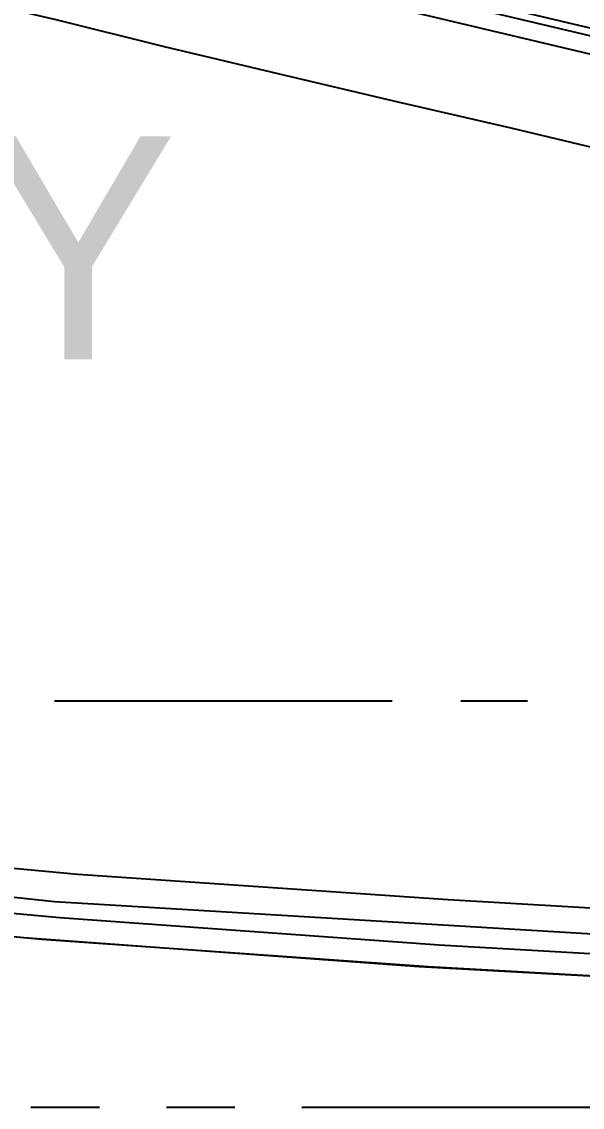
# Model space of a CAD drawing. Header units: feet. Extents: x -84 to 198, y -22 to 181.
# Drawn here: x 54.64 to 58.78, y 6.76 to 14.78 of the extents above; entities that cross this region are included whole.
import ezdxf
from ezdxf.enums import TextEntityAlignment as Align

# ---------------------------------------------------------------- set-up
doc = ezdxf.new("R2010")
doc.units = ezdxf.units.FT
for name, color, linetype in [('A-AREA-UNIDAD', 30, 'CONTINUOUS'), ('A-LINEA', 7, 'CONTINUOUS'), ('A-TEXTO-PDF', 3, 'CONTINUOUS')]:
    doc.layers.add(name, color=color, linetype=linetype)

msp = doc.modelspace()

# ---------------------------------------------------------------- linework, layer by layer
at = {"layer": 'A-AREA-UNIDAD'}
msp.add_lwpolyline([(46.208, 30.72), (45.088, 25.6889), (44.88, 25.44), (46.16, 25.0489), (45.632, 22.8089), (45.36, 22.2756), (44.128, 22.56), (44.128, 21.6), (43.68, 20.16), (43.648, 19.3244), (43.36, 19.2889), (42.72, 16.0356), (41.952, 13.4044), (41.952, 12.7644), (41.312, 12.7289), (41.44, 11.0044), (41.2, 10.0444), (46.752, 9.1556), (54.88, 8.2844), (61.68, 7.8756), (67.328, 7.8756)], dxfattribs=at)
at = {"layer": 'A-LINEA'}
for p, q in [((60.76, 14.2178), (55.0667, 15.5644)), ((60.7333, 14.0844), (54.9067, 15.4711)), ((54.88, 9.7644), (57.3733, 9.7644)), ((57.88, 9.7644), (58.3733, 9.7644)), ((54.7067, 6.7644), (55.2133, 6.7644)), ((55.7067, 6.7644), (56.2133, 6.7644)), ((56.7067, 6.7644), (59.2133, 6.7644))]:
    msp.add_line(p, q, dxfattribs=at)
for points in [[(70.7867, 18.2311), (69.1733, 11.4044), (68.08, 11.6711), (67, 11.9244), (65.9467, 12.1644), (64.92, 12.4178), (63.9067, 12.6578), (62.9067, 12.8844), (61.9333, 13.1244), (60.9867, 13.3378), (60.0533, 13.5644), (59.1467, 13.7778), (58.2533, 13.9911), (57.3867, 14.1911), (56.5333, 14.3911), (55.6933, 14.5911), (54.8933, 14.7911), (54.0933, 14.9778)], [(60.7733, 14.2578), (60.7733, 14.2711), (55.1333, 15.6044)], [(37.24, 10.4711), (40.12, 9.9244), (43.0133, 9.4311), (45.9067, 9.0044), (48.8133, 8.6178), (51.7333, 8.2978), (54.6533, 8.0178), (57.5733, 7.8044), (60.4933, 7.6444), (62.68, 7.5644), (64.8533, 7.5511), (67.04, 7.5778)], [(37.7733, 10.3644), (40.5867, 9.8444), (43.4133, 9.3644), (46.24, 8.9511), (49.08, 8.5911), (51.9333, 8.2711), (54.7867, 8.0044), (57.64, 7.8044), (60.4933, 7.6444)], [(41.4667, 10.1911), (44.1733, 9.7644), (46.88, 9.3644), (49.6, 9.0311), (52.32, 8.7378), (55.0533, 8.4844), (57.7867, 8.2978), (60.52, 8.1378), (62.6667, 8.0711), (64.8267, 8.0578), (66.9733, 8.0844)], [(41.0667, 9.9244), (43.8267, 9.4711), (46.5867, 9.0711), (49.36, 8.7244), (52.1467, 8.4178), (54.92, 8.1644), (57.72, 7.9644), (60.5067, 7.8044), (62.6667, 7.7378), (64.8267, 7.7244), (66.9867, 7.7511)]]:
    msp.add_lwpolyline(points, dxfattribs=at)

# ---------------------------------------------------------------- texts
at = {"layer": 'A-TEXTO-PDF'}
msp.add_text('BALCONY', height=1.646, dxfattribs=at).set_placement((50.5298, 12.2852), align=Align.CENTER)

doc.saveas('drawing.dxf')
